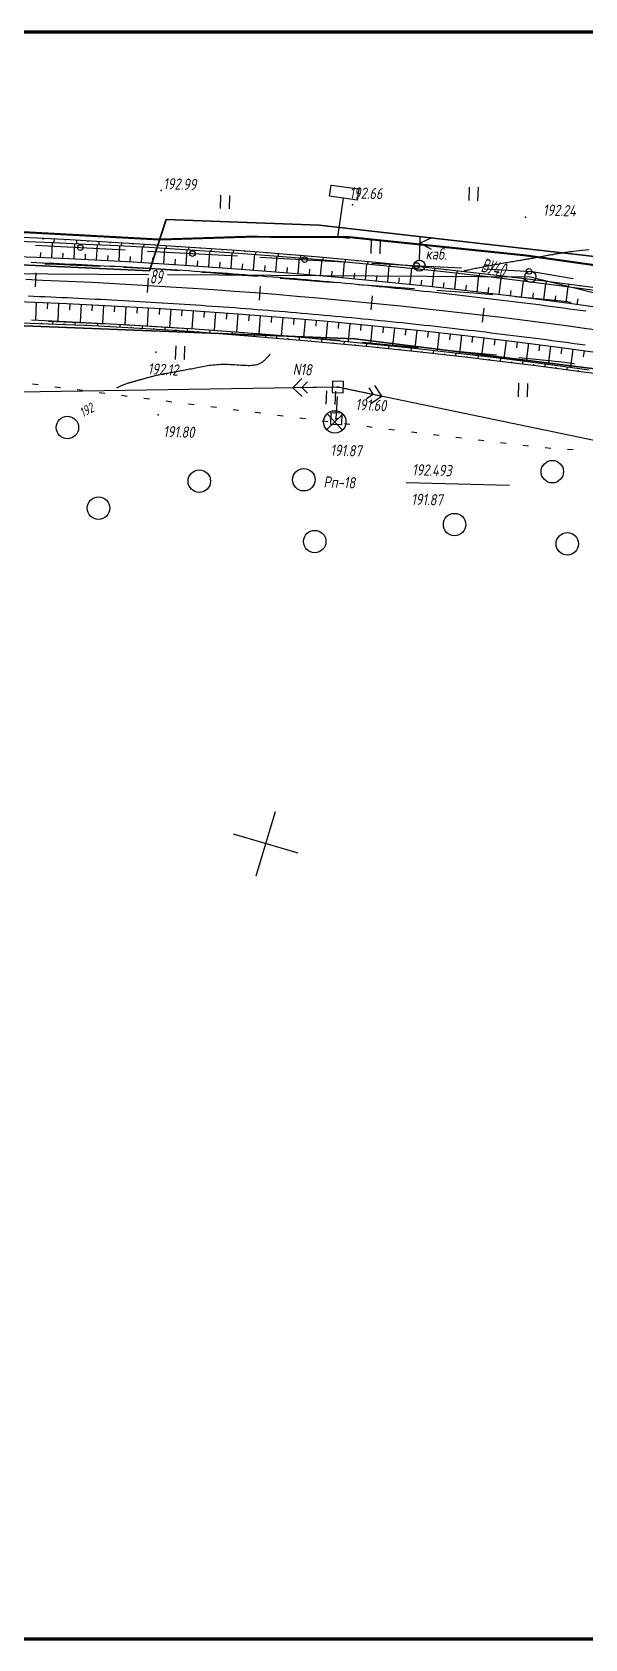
# Model space of a CAD drawing. Header units: millimetres. Extents: x 1808 to 2910, y -1045 to 155.
# Drawn here: x 2589.7 to 2688.1, y -130.5 to 155.4 of the extents above; entities that cross this region are included whole.
import ezdxf

# ---------------------------------------------------------------- set-up
doc = ezdxf.new("R2010")
doc.units = ezdxf.units.MM
doc.linetypes.add('CONTI', pattern=[0])
for name, color, linetype, lineweight in [('10', 1, 'Continuous', 35), ('КОПИЯ_ОСЬ_13_ОТКОСЫ', 7, 'Continuous', 30), ('КОПИЯ_ОСЬ_ГРАНИЦЫ_ПОЛОС', 7, 'Continuous', 30), ('ОСЬ_ВЕРХ_ПОКРЫТИЯ_ГРАНИЦЫ_ПОЛОС', 7, 'Continuous', 30), ('ОСЬ_ВЕРХ_ПОКРЫТИЯ_ОСЬ', 1, 'Continuous', 30)]:
    doc.layers.add(name, color=color, linetype=linetype, lineweight=lineweight)
for name, color, linetype in [('_Оформление', 7, 'Continuous'), ('_Ростелеком', 6, 'Continuous'), ('GOR_BDEFAULT', 212, 'CONTI'), ('NAD_MDEFAULT', 7, 'CONTI'), ('PI_OTDEFAULT', 172, 'CONTI'), ('PI_TTDEFAULT', 5, 'CONTI'), ('PLN_O', 7, 'CONTI'), ('SETKR', 2, 'CONTI'), ('SIT_LDEFAULT', 7, 'CONTI'), ('USLZNDEFAULT', 7, 'CONTI'), ('ZAPSKDEFAULT', 7, 'CONTI'), ('КОПИЯ_ОСЬ_ТАНГЕНСЫ', 1, 'Continuous'), ('ОСЬ_ВЕРХ_ПОКРЫТИЯ_ПИКЕТЫ', 1, 'Continuous')]:
    doc.layers.add(name, color=color, linetype=linetype)
doc.styles.add('eskd', font='isocpeur.ttf', dxfattribs={"width": 1.2, "height": 2})
doc.styles.add('SHRFT', font='isocpeui.ttf')
doc.styles.get("Standard").update_dxf_attribs({"font": 'isocpeui.ttf'})
doc.linetypes.add('Связь', pattern='A,12.5,[130,ltypeshp.shx,S=1,R=-30,X=0,Y=0.9],1,[130,ltypeshp.shx,S=1,R=-30,X=0,Y=0.9],1,[130,ltypeshp.shx,S=1,R=-30,X=0,Y=0.9],4.5', length=19)

# ---------------------------------------------------------------- blocks, each defined once
blk = doc.blocks.new('BL_333')
at = {"color": 0}
for p, q in [((0, -6), (0, 6)), ((-6, 0), (6, 0))]:
    blk.add_line(p, q, dxfattribs=at)
blk = doc.blocks.new('BL_2011')
at = {"color": 0}
for p, q in [((0, 0), (0, 2.4)), ((1.6, 0), (1.6, 2.4))]:
    blk.add_line(p, q, dxfattribs=at)
blk = doc.blocks.new('BL_2004')
at = {"color": 0}
blk.add_circle((0, 0), 2, dxfattribs=at)
blk = doc.blocks.new('BL_4017')
at = {"color": 0}
for p, q in [((0, 1), (0, 5)), ((2, 5), (0, 4)), ((0, 4), (2, 3))]:
    blk.add_line(p, q, dxfattribs=at)
blk.add_circle((0, 0), 1, dxfattribs=at)
blk = doc.blocks.new('BL_27')
at = {"color": 0}
for p, q in [((1, 1), (-1, 1)), ((-1, 1), (-1, -1)), ((1, -1), (1, 1)), ((-1, -1), (1, -1))]:
    blk.add_line(p, q, dxfattribs=at)
blk.add_circle((0, 0), 0.1, dxfattribs=at)
blk = doc.blocks.new('BL_7')
at = {"color": 0}
for p, q in [((-1.4, 1.4), (1.4, -1.4)), ((-1.4, -1.4), (1.4, 1.4))]:
    blk.add_line(p, q, dxfattribs=at)
blk.add_circle((0, 0), 2, dxfattribs=at)
blk = doc.blocks.new('BL_13')
at = {"color": 0}
for p, q in [((-2.5, 7), (-2.5, 9)), ((-2.5, 9), (2.5, 9)), ((2.5, 9), (2.5, 7)), ((0, 7), (-2.5, 7)), ((0, 0), (0, 7)), ((2.5, 7), (0, 7)), ((2, 0), (0, 0))]:
    blk.add_line(p, q, dxfattribs=at)

msp = doc.modelspace()

# ---------------------------------------------------------------- linework, layer by layer
at = {"layer": '10'}
for points in [[(2838.21, 86.88), (2745.67, 109.1), (2745.67, 109.1), (2640.78, 121.01), (2613.56, 122.06), (2610.59, 112.93), (2583.82, 114.12), (2560.41, 114.91), (2510.96, 116.58), (2471.52, 117.9), (2421, 117.52), (2418.49, 127.19), (2382.69, 127.33), (2304.69, 117.93)], [(2833.66, 67.69), (2735.09, 89.85), (2647.18, 100.83), (2559.51, 104.27), (2471.14, 107.41), (2378.38, 106.69), (2305.8, 97.11), (2295.2, 94.28), (2295.2, 94.28), (2255.3, 73.82), (2141.58, 24.66), (2035.75, -24.69), (1963.91, -74.64), (1919.51, -105.48), (1907.46, -118.26)], [(1907.46, -118.26), (1919.51, -105.48), (1963.91, -74.64), (2035.75, -24.69), (2141.58, 24.66), (2255.3, 73.82), (2295.2, 94.28), (2295.2, 94.28), (2305.8, 97.11), (2378.38, 106.69), (2471.14, 107.41), (2559.51, 104.27), (2647.18, 100.83), (2735.09, 89.85), (2833.66, 67.69)]]:
    msp.add_lwpolyline(points, dxfattribs=at)
at = {"layer": '_Оформление', "lineweight": 70, "ltscale": 200}
msp.add_lwpolyline([(2884.31, 155.37), (1844.1, 155.37), (1844.1, -130.51), (2884.31, -130.51)], close=True, dxfattribs=at)
at = {"layer": '_Ростелеком', "color": 5, "linetype": 'Связь', "const_width": 0.35}
msp.add_lwpolyline([(2837.68, 84.64), (2834.63, 85.71), (2801.14, 93.37), (2762.9, 101.54), (2731.91, 107.29), (2705.65, 111.68), (2677.61, 115.64), (2646.02, 118.91), (2627.94, 118.96), (2612.39, 118.47), (2581.01, 120.17), (2548.18, 120.85), (2509.84, 121.22), (2465.65, 121.28), (2419.75, 122.31), (2397.34, 125.2), (2371.04, 123.46), (2348.12, 120.89), (2321.15, 116.52)], dxfattribs=at)
at = {"layer": 'GOR_BDEFAULT', "color": 212, "elevation": 192, "flags": 128}
for points in [[(2688.92, 116.66), (2688.24, 116.58), (2687.63, 116.52), (2687.09, 116.45), (2686.6, 116.4), (2686.17, 116.35), (2685.79, 116.3), (2685.45, 116.26), (2685.16, 116.22), (2684.89, 116.19), (2684.66, 116.15), (2684.45, 116.12), (2684.26, 116.1), (2684.08, 116.07), (2683.92, 116.04), (2683.74, 116.01), (2683.58, 115.99), (2683.41, 115.95), (2683.23, 115.92), (2683.06, 115.9), (2682.88, 115.87), (2682.71, 115.84), (2682.52, 115.81), (2682.34, 115.77), (2682.16, 115.74), (2681.97, 115.71), (2681.78, 115.68), (2681.59, 115.64), (2681.41, 115.61), (2681.21, 115.57), (2681.02, 115.54), (2680.82, 115.5), (2680.62, 115.47), (2680.42, 115.42), (2680.23, 115.39), (2680.03, 115.35), (2679.82, 115.31), (2679.62, 115.28), (2679.41, 115.23), (2679.2, 115.19), (2678.99, 115.15), (2678.78, 115.12), (2678.56, 115.08), (2678.35, 115.04), (2678.13, 115), (2677.91, 114.96), (2677.69, 114.92), (2677.46, 114.89), (2677.24, 114.85), (2677.01, 114.81), (2676.77, 114.77), (2676.54, 114.73), (2676.3, 114.69), (2676.06, 114.66), (2675.81, 114.62), (2675.57, 114.57), (2675.32, 114.53), (2675.06, 114.48), (2674.8, 114.45), (2674.54, 114.4), (2674.27, 114.35), (2674, 114.3), (2673.72, 114.26), (2673.44, 114.21), (2673.16, 114.15), (2672.87, 114.1), (2672.59, 114.05), (2672.29, 114), (2672, 113.95), (2671.71, 113.89), (2671.42, 113.84), (2671.13, 113.78), (2670.83, 113.72), (2670.54, 113.67), (2670.25, 113.61), (2669.97, 113.56), (2669.69, 113.5), (2669.4, 113.45), (2669.13, 113.39), (2668.86, 113.34), (2668.6, 113.29), (2668.34, 113.23), (2668.09, 113.18), (2667.86, 113.13), (2667.62, 113.09), (2667.41, 113.05), (2667.21, 113), (2667.02, 112.97), (2666.85, 112.93), (2666.69, 112.9), (2666.55, 112.87)], [(2632.08, 98.08), (2632.05, 98.05), (2632.02, 98.02), (2631.99, 97.98), (2631.96, 97.94), (2631.92, 97.9), (2631.88, 97.85), (2631.83, 97.79), (2631.78, 97.74), (2631.72, 97.68), (2631.67, 97.62), (2631.61, 97.54), (2631.53, 97.47), (2631.46, 97.4), (2631.39, 97.32), (2631.31, 97.24), (2631.23, 97.15), (2631.13, 97.05), (2631.04, 96.95), (2630.92, 96.86), (2630.81, 96.77), (2630.69, 96.67), (2630.56, 96.57), (2630.41, 96.49), (2630.26, 96.4), (2630.09, 96.33), (2629.9, 96.25), (2629.7, 96.18), (2629.49, 96.13), (2629.25, 96.09), (2629, 96.06), (2628.74, 96.03), (2628.46, 96.02), (2628.16, 96.02), (2627.85, 96.03), (2627.53, 96.04), (2627.19, 96.05), (2626.84, 96.07), (2626.49, 96.1), (2626.14, 96.13), (2625.77, 96.15), (2625.41, 96.18), (2625.04, 96.2), (2624.68, 96.22), (2624.32, 96.23), (2623.96, 96.24), (2623.6, 96.24), (2623.25, 96.23), (2622.9, 96.2), (2622.57, 96.18), (2622.23, 96.14), (2621.91, 96.12), (2621.58, 96.07), (2621.25, 96.03), (2620.94, 95.98), (2620.63, 95.92), (2620.32, 95.88), (2620.01, 95.82), (2619.72, 95.77), (2619.43, 95.71), (2619.13, 95.65), (2618.84, 95.6), (2618.56, 95.54), (2618.28, 95.49), (2618, 95.43), (2617.73, 95.38), (2617.46, 95.33), (2617.19, 95.28), (2616.94, 95.23), (2616.67, 95.18), (2616.42, 95.13), (2616.16, 95.08), (2615.92, 95.04), (2615.67, 95), (2615.42, 94.95), (2615.19, 94.9), (2614.95, 94.87), (2614.72, 94.82), (2614.49, 94.79), (2614.26, 94.74), (2614.04, 94.7), (2613.82, 94.66), (2613.6, 94.63), (2613.38, 94.58), (2613.16, 94.55), (2612.95, 94.5), (2612.75, 94.47), (2612.54, 94.43), (2612.34, 94.38), (2612.15, 94.35), (2611.94, 94.3), (2611.75, 94.26), (2611.56, 94.21), (2611.37, 94.17), (2611.19, 94.12), (2611.01, 94.07), (2610.83, 94.03), (2610.65, 93.98), (2610.48, 93.93), (2610.31, 93.88), (2610.14, 93.84), (2609.96, 93.79), (2609.8, 93.74), (2609.64, 93.69), (2609.48, 93.65), (2609.33, 93.6), (2609.17, 93.57), (2609.02, 93.52), (2608.87, 93.48), (2608.72, 93.44), (2608.57, 93.39), (2608.44, 93.36), (2608.29, 93.32), (2608.15, 93.27), (2608.02, 93.24), (2607.88, 93.2), (2607.74, 93.17), (2607.62, 93.13), (2607.49, 93.09), (2607.36, 93.06), (2607.23, 93.03), (2607.12, 93), (2606.99, 92.96), (2606.87, 92.93), (2606.74, 92.89), (2606.61, 92.85), (2606.47, 92.8), (2606.33, 92.75), (2606.17, 92.69), (2606.01, 92.63), (2605.83, 92.56), (2605.64, 92.47), (2605.42, 92.38), (2605.2, 92.27), (2604.96, 92.16), (2604.69, 92.02)]]:
    msp.add_lwpolyline(points, dxfattribs=at)
at = {"layer": 'NAD_MDEFAULT', "color": 0}
msp.add_line((2656.32, 75.25), (2674.69, 74.74), dxfattribs=at)
at = {"layer": 'PI_TTDEFAULT', "color": 5}
for p in [(2612.65, 127.22, 192.99), (2646.77, 124.65, 192.66), (2677.57, 122.45, 192.24), (2611.69, 98.45, 192.12), (2644.13, 92.23, 191.6), (2612.12, 87.28, 191.8), (2643.58, 86.01, 191.87)]:
    msp.add_point(p, dxfattribs=at)
at = {"layer": 'PLN_O'}
for p, q in [((2590.29, 117.47), (2606.27, 116.61)), ((2610.25, 116.41), (2626.23, 115.55)), ((2630.23, 115.33), (2646.21, 114.47)), ((2650.19, 114.26), (2658.67, 113.81)), ((2658.67, 113.82), (2666.18, 113.43)), ((2670.18, 113.23), (2678.72, 112.78)), ((2678.72, 112.77), (2686.07, 111.56))]:
    msp.add_line(p, q, dxfattribs=at)
for centre in [(2598.28, 117.04), (2618.24, 115.98), (2638.22, 114.9), (2658.18, 113.84), (2678.17, 112.81)]:
    msp.add_circle(centre, 0.5, dxfattribs=at)
at = {"layer": 'SIT_LDEFAULT', "color": 7}
for p, q in [((2592.87, 114.07), (2591.95, 114.11)), ((2597.6, 113.87), (2592.87, 114.07)), ((2601.94, 113.69), (2597.61, 113.88)), ((2607.12, 113.44), (2605.93, 113.5)), ((2611.79, 113.17), (2607.12, 113.44)), ((2615.92, 112.9), (2611.79, 113.17)), ((2621.34, 112.52), (2619.91, 112.62)), ((2626.27, 112.16), (2621.34, 112.53)), ((2629.87, 111.87), (2626.26, 112.15)), ((2636.27, 111.36), (2633.87, 111.55)), ((2641.27, 110.96), (2636.27, 111.36)), ((2643.84, 110.75), (2641.27, 110.96)), ((2651.35, 110.17), (2647.82, 110.44)), ((2656.84, 109.77), (2651.35, 110.17)), ((2657.79, 109.7), (2656.84, 109.77)), ((2662.55, 109.35), (2661.78, 109.4)), ((2668.35, 108.91), (2662.55, 109.35)), ((2671.76, 108.63), (2668.35, 108.91)), ((2679.75, 107.92), (2675.73, 108.3)), ((2685.1, 107.36), (2679.75, 107.92)), ((2685.69, 107.28), (2685.09, 107.35)), ((2592.6, 103.97), (2596.79, 103.79)), ((2596.79, 103.78), (2601.87, 103.54)), ((2601.87, 103.54), (2602.59, 103.51)), ((2606.58, 103.3), (2606.89, 103.28)), ((2606.89, 103.29), (2611.72, 103.02)), ((2611.72, 103.02), (2616.44, 102.72)), ((2616.44, 102.72), (2616.56, 102.72)), ((2620.55, 102.45), (2621.16, 102.41)), ((2621.16, 102.4), (2625.87, 102.06)), ((2625.87, 102.06), (2630.52, 101.71)), ((2634.5, 101.38), (2635.29, 101.31)), ((2635.29, 101.32), (2640, 100.93)), ((2640, 100.93), (2644.48, 100.54)), ((2648.45, 100.19), (2649.74, 100.07)), ((2649.74, 100.07), (2655.28, 99.58)), ((2655.28, 99.57), (2658.42, 99.28)), ((2662.41, 98.91), (2667.14, 98.46)), ((2667.14, 98.46), (2672.36, 97.94)), ((2676.34, 97.51), (2678.77, 97.26)), ((2678.77, 97.27), (2684.02, 96.69)), ((2684.02, 96.69), (2686.28, 96.42)), ((2644.13, 92.23), (2578.5, 91.18)), ((2589.75, 92.79), (2590.74, 92.66)), ((2593.72, 92.27), (2594.71, 92.14)), ((2597.68, 91.77), (2598.67, 91.64)), ((2637.71, 93.72), (2636.13, 92.1)), ((2643.14, 92.21), (2636.13, 92.1)), ((2636.13, 92.1), (2637.76, 90.53)), ((2637.74, 92.13), (2638.72, 93.14)), ((2638.75, 91.14), (2637.74, 92.13)), ((2715.91, 77.25), (2644.13, 92.23)), ((2645.11, 92.02), (2651.96, 90.6)), ((2649.62, 92.1), (2650.4, 90.92)), ((2651.96, 90.6), (2650.72, 92.49)), ((2601.65, 91.27), (2602.64, 91.14)), ((2605.62, 90.76), (2606.61, 90.63)), ((2609.58, 90.26), (2610.58, 90.13)), ((2613.55, 89.75), (2614.54, 89.62)), ((2617.52, 89.25), (2618.52, 89.12)), ((2621.5, 88.75), (2622.49, 88.62)), ((2643.86, 86.58), (2644.05, 90.57)), ((2643.86, 86.58), (2644.05, 90.57)), ((2650.4, 90.92), (2649.21, 90.15)), ((2650.07, 89.35), (2651.96, 90.6)), ((2625.47, 88.24), (2626.46, 88.11)), ((2629.43, 87.74), (2630.42, 87.61)), ((2633.4, 87.23), (2634.39, 87.11)), ((2637.36, 86.73), (2638.36, 86.6)), ((2641.33, 86.24), (2642.33, 86.11)), ((2645.3, 85.74), (2646.29, 85.61)), ((2649.27, 85.24), (2650.26, 85.11)), ((2653.23, 84.75), (2654.23, 84.62)), ((2657.22, 84.26), (2658.22, 84.14)), ((2661.19, 83.78), (2662.19, 83.66)), ((2665.16, 83.29), (2666.15, 83.17)), ((2669.13, 82.81), (2670.13, 82.69)), ((2673.1, 82.33), (2674.09, 82.22)), ((2677.07, 81.88), (2678.06, 81.78)), ((2681.05, 81.44), (2682.04, 81.33)), ((2685.03, 81.16), (2686.03, 81.11))]:
    msp.add_line(p, q, dxfattribs=at)
at = {"layer": 'КОПИЯ_ОСЬ_13_ОТКОСЫ'}
for points in [[(2582.03, 119.13), (2590.64, 118.77), (2596.38, 118.46), (2602.12, 118.12), (2610.73, 117.57), (2613.41, 117.41), (2616.09, 117.24), (2619.7, 117.01), (2625.27, 116.63), (2630.83, 116.22), (2640.87, 115.39), (2650.9, 114.46), (2660.92, 113.44), (2670.93, 112.31), (2680.93, 111.1), (2690.92, 109.79)], [(2583.92, 118.29), (2593.48, 117.93), (2599.22, 117.67), (2604.96, 117.39), (2610.51, 117.09), (2616.06, 116.76), (2618.74, 116.59), (2627.27, 116), (2635.8, 115.35), (2644.32, 114.62), (2652.84, 113.82), (2661.35, 112.95), (2670.88, 111.89), (2680.4, 110.73), (2689.91, 109.49)], [(2583.92, 118.29), (2593.48, 117.93), (2599.22, 117.67), (2604.96, 117.39), (2610.51, 117.09), (2616.06, 116.76), (2618.74, 116.59), (2627.27, 116), (2635.8, 115.35), (2644.32, 114.62), (2652.84, 113.82), (2661.35, 112.95), (2670.88, 111.89), (2680.4, 110.73), (2689.91, 109.49)], [(2591.6, 118.72), (2591.59, 118.47)], [(2593.17, 115.2), (2593.29, 117.93)], [(2593.6, 118.61), (2593.56, 117.92)], [(2595.6, 118.5), (2595.59, 118.27)], [(2597.17, 115.02), (2597.3, 117.76)], [(2597.6, 118.39), (2597.56, 117.75)], [(2599.59, 118.28), (2599.58, 118.06)], [(2601.16, 114.83), (2601.3, 117.57)], [(2601.59, 118.16), (2601.55, 117.56)], [(2603.58, 118.03), (2603.57, 117.83)], [(2605.16, 114.62), (2605.31, 117.37)], [(2605.58, 117.9), (2605.55, 117.36)], [(2607.58, 117.77), (2607.56, 117.59)], [(2609.57, 117.64), (2609.54, 117.14)], [(2611.57, 117.52), (2611.56, 117.35)], [(2613.56, 117.4), (2613.53, 116.91)], [(2615.56, 117.28), (2615.55, 117.11)], [(2584.77, 115.54), (2590.5, 115.32), (2596.22, 115.07), (2601.95, 114.79), (2607.68, 114.48), (2613.12, 114.16), (2618.56, 113.81), (2626.93, 113.22), (2635.3, 112.56), (2643.67, 111.83), (2652.03, 111.02), (2660.38, 110.15), (2668.72, 109.21), (2677.06, 108.2), (2685.38, 107.12), (2693.7, 105.96)], [(2591.17, 115.29), (2591.21, 116.19)], [(2595.17, 115.11), (2595.21, 116.02)], [(2599.17, 114.93), (2599.21, 115.84)], [(2603.16, 114.72), (2603.21, 115.64)], [(2607.16, 114.51), (2607.21, 115.43)], [(2609.15, 114.4), (2609.31, 117.15)], [(2611.15, 114.28), (2611.2, 115.2)], [(2613.15, 114.16), (2613.31, 116.92)], [(2615.14, 114.04), (2615.2, 114.96)], [(2617.14, 113.91), (2617.32, 116.68)], [(2617.56, 117.15), (2617.53, 116.66)], [(2619.13, 113.78), (2619.19, 114.7)], [(2619.55, 117.02), (2619.54, 116.86)], [(2621.13, 113.64), (2621.32, 116.42)], [(2621.55, 116.89), (2621.52, 116.41)], [(2623.12, 113.5), (2623.19, 114.43)], [(2623.54, 116.75), (2623.53, 116.59)], [(2625.12, 113.36), (2625.32, 116.14)], [(2625.54, 116.61), (2625.5, 116.13)], [(2627.53, 116.47), (2627.52, 116.31)], [(2629.11, 113.06), (2629.32, 115.85)], [(2629.53, 116.32), (2629.49, 115.84)], [(2631.52, 116.17), (2631.51, 116.01)], [(2633.09, 112.74), (2633.32, 115.55)], [(2633.52, 116.01), (2633.48, 115.53)], [(2635.51, 115.85), (2635.5, 115.69)], [(2637.08, 112.41), (2637.32, 115.22)], [(2637.5, 115.68), (2637.46, 115.21)], [(2639.5, 115.51), (2639.48, 115.35)], [(2641.07, 112.06), (2641.32, 114.89)], [(2641.49, 115.34), (2641.45, 114.87)], [(2643.48, 115.16), (2643.47, 115.01)], [(2645.05, 111.7), (2645.31, 114.53)], [(2645.47, 114.98), (2645.43, 114.52)], [(2647.46, 114.79), (2647.45, 114.64)], [(2649.45, 114.6), (2649.41, 114.15)], [(2651.45, 114.41), (2651.43, 114.26)], [(2627.11, 113.21), (2627.18, 114.14)], [(2631.1, 112.9), (2631.17, 113.83)], [(2635.09, 112.58), (2635.17, 113.51)], [(2639.07, 112.24), (2639.16, 113.18)], [(2643.06, 111.88), (2643.14, 112.82)], [(2647.04, 111.51), (2647.13, 112.46)], [(2649.03, 111.32), (2649.31, 114.16)], [(2651.02, 111.12), (2651.12, 112.07)], [(2653.01, 110.92), (2653.3, 113.78)], [(2653.44, 114.21), (2653.39, 113.77)], [(2655, 110.72), (2655.1, 111.67)], [(2655.43, 114.01), (2655.41, 113.86)], [(2656.99, 110.51), (2657.29, 113.37)], [(2657.41, 113.81), (2657.37, 113.37)], [(2659.4, 113.6), (2659.39, 113.45)], [(2660.97, 110.09), (2661.28, 112.96)], [(2661.39, 113.39), (2661.35, 112.95)], [(2663.38, 113.17), (2663.36, 113.02)], [(2664.94, 109.64), (2665.27, 112.52)], [(2665.37, 112.95), (2665.32, 112.52)], [(2667.36, 112.72), (2667.34, 112.58)], [(2668.92, 109.19), (2669.26, 112.07)], [(2669.34, 112.5), (2669.29, 112.07)], [(2671.33, 112.27), (2671.31, 112.12)], [(2672.89, 108.71), (2673.24, 111.61)], [(2673.32, 112.03), (2673.27, 111.61)], [(2675.3, 111.79), (2675.28, 111.65)], [(2677.29, 111.55), (2677.23, 111.13)], [(2658.98, 110.3), (2659.08, 111.26)], [(2662.96, 109.87), (2663.06, 110.82)], [(2666.93, 109.42), (2667.04, 110.38)], [(2670.9, 108.95), (2671.02, 109.91)], [(2674.87, 108.47), (2674.99, 109.43)], [(2676.86, 108.22), (2677.22, 111.13)], [(2678.84, 107.97), (2678.97, 108.94)], [(2679.27, 111.31), (2679.25, 111.16)], [(2680.83, 107.72), (2681.2, 110.63)], [(2681.26, 111.06), (2681.2, 110.63)], [(2683.24, 110.8), (2683.22, 110.66)], [(2684.79, 107.19), (2685.18, 110.12)], [(2685.22, 110.55), (2685.17, 110.12)], [(2687.21, 110.29), (2687.19, 110.14)], [(2584.47, 107.55), (2590.16, 107.32), (2595.85, 107.07), (2601.54, 106.8), (2607.23, 106.49), (2612.63, 106.18), (2618.02, 105.83), (2626.33, 105.24), (2634.64, 104.59), (2642.94, 103.86), (2651.23, 103.06), (2659.51, 102.2), (2667.79, 101.26), (2676.06, 100.26), (2684.32, 99.19), (2692.57, 98.05)], [(2590.39, 107.31), (2590.26, 104.13)], [(2592.39, 107.23), (2592.35, 106.17)], [(2594.39, 107.14), (2594.25, 103.95)], [(2596.39, 107.05), (2596.34, 105.99)], [(2598.39, 106.95), (2598.23, 103.76)], [(2600.38, 106.86), (2600.33, 105.79)], [(2602.38, 106.75), (2602.22, 103.55)], [(2604.38, 106.65), (2604.32, 105.58)], [(2606.38, 106.54), (2606.2, 103.34)], [(2608.37, 106.43), (2608.31, 105.36)], [(2610.37, 106.31), (2610.18, 103.1)], [(2612.37, 106.19), (2612.3, 105.12)], [(2614.36, 106.07), (2614.16, 102.86)], [(2616.36, 105.94), (2616.29, 104.87)], [(2618.35, 105.81), (2618.14, 102.6)], [(2682.81, 107.46), (2682.94, 108.43)], [(2686.77, 106.93), (2686.91, 107.9)], [(2581.49, 103.87), (2590.95, 103.54), (2600.41, 103.15), (2609.86, 102.67), (2617.78, 102.15), (2623.72, 101.71), (2629.65, 101.23), (2638.13, 100.52), (2646.6, 99.73), (2650.36, 99.36), (2658.82, 98.49), (2667.27, 97.54), (2671.02, 97.09), (2679.46, 96.05), (2687.9, 94.94), (2691.64, 94.43)], [(2589.56, 104.16), (2595.71, 103.88), (2601.38, 103.6), (2607.05, 103.29), (2612.89, 102.94), (2618.73, 102.56), (2626.55, 101.99), (2634.36, 101.37), (2642.17, 100.69), (2649.98, 99.94), (2657.78, 99.14), (2665.57, 98.27), (2673.35, 97.34), (2681.13, 96.35), (2688.9, 95.3)], [(2589.56, 104.16), (2595.71, 103.88), (2601.38, 103.6), (2607.05, 103.29), (2612.89, 102.94), (2618.73, 102.56), (2626.55, 101.99), (2634.36, 101.37), (2642.17, 100.69), (2649.98, 99.94), (2657.78, 99.14), (2665.57, 98.27), (2673.35, 97.34), (2681.13, 96.35), (2688.9, 95.3)], [(2591.38, 103.52), (2591.39, 103.71)], [(2593.38, 103.45), (2593.4, 103.99)], [(2595.38, 103.36), (2595.38, 103.54)], [(2597.37, 103.28), (2597.4, 103.8)], [(2599.37, 103.19), (2599.38, 103.37)], [(2601.37, 103.1), (2601.39, 103.6)], [(2603.37, 103), (2603.38, 103.16)], [(2605.36, 102.9), (2605.39, 103.38)], [(2607.36, 102.8), (2607.37, 102.96)], [(2609.36, 102.7), (2609.38, 103.15)], [(2620.35, 105.67), (2620.27, 104.6)], [(2622.34, 105.53), (2622.12, 102.32)], [(2624.34, 105.39), (2624.26, 104.32)], [(2626.33, 105.24), (2626.09, 102.03)], [(2628.33, 105.09), (2628.24, 104.02)], [(2630.32, 104.94), (2630.07, 101.72)], [(2632.31, 104.78), (2632.23, 103.71)], [(2634.31, 104.61), (2634.04, 101.4)], [(2636.3, 104.45), (2636.21, 103.38)], [(2638.29, 104.27), (2638.01, 101.06)], [(2640.29, 104.1), (2640.19, 103.03)], [(2642.28, 103.92), (2641.99, 100.71)], [(2644.27, 103.74), (2644.17, 102.67)], [(2646.26, 103.55), (2645.95, 100.34)], [(2648.25, 103.36), (2648.15, 102.29)], [(2650.24, 103.16), (2649.92, 99.95)], [(2652.23, 102.96), (2652.12, 101.89)], [(2611.36, 102.57), (2611.37, 102.72)], [(2613.35, 102.44), (2613.38, 102.91)], [(2615.35, 102.31), (2615.36, 102.46)], [(2617.34, 102.18), (2617.37, 102.65)], [(2619.34, 102.04), (2619.35, 102.19)], [(2621.33, 101.89), (2621.37, 102.37)], [(2623.33, 101.74), (2623.34, 101.9)], [(2625.32, 101.58), (2625.36, 102.08)], [(2627.31, 101.42), (2627.33, 101.59)], [(2629.31, 101.26), (2629.35, 101.78)], [(2631.3, 101.1), (2631.31, 101.27)], [(2633.29, 100.93), (2633.34, 101.46)], [(2635.29, 100.77), (2635.3, 100.94)], [(2637.28, 100.59), (2637.33, 101.12)], [(2639.27, 100.42), (2639.29, 100.59)], [(2641.26, 100.24), (2641.31, 100.77)], [(2643.25, 100.05), (2643.27, 100.23)], [(2645.25, 99.86), (2645.3, 100.4)], [(2654.22, 102.76), (2653.89, 99.55)], [(2656.21, 102.55), (2656.1, 101.48)], [(2658.2, 102.34), (2657.85, 99.13)], [(2660.19, 102.12), (2660.07, 101.05)], [(2662.18, 101.91), (2661.82, 98.7)], [(2664.16, 101.68), (2664.04, 100.61)], [(2666.15, 101.45), (2665.78, 98.25)], [(2668.14, 101.22), (2668.01, 100.15)], [(2670.12, 100.99), (2669.74, 97.78)], [(2672.11, 100.75), (2671.98, 99.68)], [(2674.09, 100.5), (2673.7, 97.3)], [(2676.08, 100.26), (2675.94, 99.19)], [(2647.24, 99.67), (2647.25, 99.85)], [(2649.23, 99.47), (2649.28, 100.01)], [(2651.22, 99.28), (2651.24, 99.46)], [(2653.21, 99.07), (2653.26, 99.61)], [(2655.2, 98.87), (2655.22, 99.05)], [(2657.19, 98.66), (2657.24, 99.19)], [(2659.17, 98.45), (2659.19, 98.62)], [(2661.16, 98.23), (2661.22, 98.76)], [(2663.15, 98.01), (2663.17, 98.19)], [(2665.14, 97.78), (2665.2, 98.31)], [(2667.12, 97.55), (2667.14, 97.73)], [(2669.11, 97.32), (2669.17, 97.85)], [(2671.1, 97.09), (2671.12, 97.26)], [(2673.08, 96.85), (2673.15, 97.37)], [(2678.06, 100.01), (2677.65, 96.8)], [(2680.05, 99.75), (2679.91, 98.68)], [(2682.03, 99.49), (2681.61, 96.29)], [(2684.01, 99.23), (2683.87, 98.16)], [(2685.99, 98.96), (2685.56, 95.76)], [(2687.98, 98.69), (2687.83, 97.62)], [(2675.07, 96.6), (2675.09, 96.78)], [(2677.05, 96.36), (2677.12, 96.87)], [(2679.04, 96.11), (2679.06, 96.28)], [(2681.02, 95.85), (2681.09, 96.36)], [(2683, 95.59), (2683.03, 95.76)], [(2684.99, 95.33), (2685.05, 95.83)], [(2686.97, 95.06), (2686.99, 95.23)]]:
    msp.add_lwpolyline(points, dxfattribs=at)
at = {"layer": 'КОПИЯ_ОСЬ_ГРАНИЦЫ_ПОЛОС'}
msp.add_lwpolyline([(2688.31, 105.71), (2687.32, 105.85), (2686.33, 105.98), (2685.33, 106.11), (2684.34, 106.25), (2683.35, 106.38), (2682.35, 106.51), (2681.36, 106.64), (2680.36, 106.77), (2679.37, 106.9), (2678.38, 107.02), (2677.38, 107.15), (2676.39, 107.27), (2675.39, 107.4), (2674.4, 107.52), (2673.4, 107.64), (2672.41, 107.76), (2671.41, 107.88), (2670.42, 108), (2669.42, 108.12), (2668.43, 108.24), (2667.43, 108.35), (2666.44, 108.47), (2665.44, 108.58), (2664.44, 108.69), (2663.45, 108.81), (2662.45, 108.92), (2661.46, 109.03), (2660.46, 109.14), (2659.46, 109.24), (2658.47, 109.35), (2657.47, 109.46), (2656.47, 109.56), (2655.48, 109.67), (2654.48, 109.77), (2653.48, 109.87), (2652.49, 109.97), (2651.49, 110.07), (2650.49, 110.17), (2649.49, 110.27), (2648.5, 110.37), (2647.5, 110.46), (2646.5, 110.56), (2645.5, 110.65), (2644.51, 110.74), (2643.51, 110.84), (2642.51, 110.93), (2641.51, 111.02), (2640.51, 111.11), (2639.51, 111.2), (2638.52, 111.28), (2637.52, 111.37), (2636.52, 111.45), (2635.52, 111.54), (2634.52, 111.62), (2633.52, 111.7), (2632.52, 111.78), (2631.52, 111.86), (2630.53, 111.94), (2629.53, 112.02), (2628.53, 112.1), (2627.53, 112.17), (2626.53, 112.25), (2625.53, 112.32), (2624.53, 112.4), (2623.53, 112.47), (2622.53, 112.54), (2621.53, 112.61), (2620.53, 112.68), (2619.53, 112.75), (2618.53, 112.81), (2617.53, 112.88), (2616.53, 112.94), (2615.53, 113.01), (2614.53, 113.07), (2613.53, 113.13), (2612.53, 113.2), (2611.53, 113.26), (2610.53, 113.31), (2609.53, 113.37), (2608.53, 113.43), (2607.53, 113.49), (2606.53, 113.54), (2605.53, 113.6), (2604.53, 113.65), (2603.53, 113.7), (2602.53, 113.76), (2601.52, 113.81), (2600.52, 113.86), (2599.52, 113.91), (2598.52, 113.96), (2597.52, 114), (2596.52, 114.05), (2595.52, 114.1), (2594.52, 114.14), (2593.52, 114.19), (2592.52, 114.23), (2591.52, 114.27), (2590.52, 114.32), (2589.52, 114.36)], dxfattribs=at)
at = {"layer": 'КОПИЯ_ОСЬ_ТАНГЕНСЫ'}
for p, q in [((2413.38, 113.54), (2610.38, 112.27)), ((2613.8, 112.25), (2678.42, 111.84)), ((2678.42, 111.84), (2834.84, 72.68))]:
    msp.add_line(p, q, dxfattribs=at)
msp.add_circle((2678.42, 111.84), 1, dxfattribs=at)
at = {"layer": 'ОСЬ_ВЕРХ_ПОКРЫТИЯ_ГРАНИЦЫ_ПОЛОС'}
for points in [[(2584.77, 115.54), (2590.5, 115.32), (2596.22, 115.07), (2601.95, 114.79), (2607.68, 114.48), (2613.12, 114.16), (2618.56, 113.81), (2626.93, 113.22), (2635.3, 112.56), (2643.67, 111.83), (2652.03, 111.02), (2660.38, 110.15), (2668.72, 109.21), (2677.06, 108.2), (2685.38, 107.12), (2693.7, 105.96)], [(2584.47, 107.55), (2590.16, 107.32), (2595.85, 107.07), (2601.54, 106.8), (2607.23, 106.49), (2612.63, 106.18), (2618.02, 105.83), (2626.33, 105.24), (2634.64, 104.59), (2642.94, 103.86), (2651.23, 103.06), (2659.51, 102.2), (2667.79, 101.26), (2676.06, 100.26), (2684.32, 99.19), (2692.57, 98.05)], [(2688.2, 99.67), (2687.21, 99.8), (2686.23, 99.94), (2685.24, 100.07), (2684.25, 100.21), (2683.26, 100.34), (2682.27, 100.47), (2681.29, 100.6), (2680.3, 100.73), (2679.31, 100.85), (2678.32, 100.98), (2677.33, 101.11), (2676.34, 101.23), (2675.36, 101.36), (2674.37, 101.48), (2673.38, 101.6), (2672.39, 101.72), (2671.4, 101.84), (2670.41, 101.96), (2669.42, 102.08), (2668.43, 102.2), (2667.44, 102.31), (2666.45, 102.43), (2665.46, 102.54), (2664.47, 102.65), (2663.48, 102.77), (2662.49, 102.88), (2661.5, 102.99), (2660.51, 103.1), (2659.52, 103.2), (2658.53, 103.31), (2657.54, 103.42), (2656.55, 103.52), (2655.55, 103.63), (2654.56, 103.73), (2653.57, 103.83), (2652.58, 103.93), (2651.59, 104.03), (2650.6, 104.13), (2649.61, 104.23), (2648.61, 104.33), (2647.62, 104.42), (2646.63, 104.52), (2645.64, 104.61), (2644.65, 104.71), (2643.65, 104.8), (2642.66, 104.89), (2641.67, 104.98), (2640.68, 105.07), (2639.68, 105.16), (2638.69, 105.24), (2637.7, 105.33), (2636.7, 105.42), (2635.71, 105.5), (2634.72, 105.58), (2633.73, 105.67), (2632.73, 105.75), (2631.74, 105.83), (2630.75, 105.91), (2629.75, 105.98), (2628.76, 106.06), (2627.76, 106.14), (2626.77, 106.21), (2625.78, 106.29), (2624.78, 106.36), (2623.79, 106.43), (2622.8, 106.51), (2621.8, 106.58), (2620.81, 106.64), (2619.81, 106.71), (2618.82, 106.78), (2617.82, 106.85), (2616.83, 106.91), (2615.84, 106.98), (2614.84, 107.04), (2613.85, 107.1), (2612.85, 107.16), (2611.86, 107.22), (2610.86, 107.28), (2609.87, 107.34), (2608.87, 107.4), (2607.88, 107.46), (2606.88, 107.51), (2605.89, 107.57), (2604.89, 107.62), (2603.89, 107.68), (2602.9, 107.73), (2601.9, 107.78), (2600.91, 107.83), (2599.91, 107.88), (2598.92, 107.93), (2597.92, 107.98), (2596.92, 108.03), (2595.93, 108.07), (2594.93, 108.12), (2593.94, 108.16), (2592.94, 108.21), (2591.94, 108.25), (2590.95, 108.29), (2589.95, 108.33), (2588.95, 108.38)]]:
    msp.add_lwpolyline(points, dxfattribs=at)
at = {"layer": 'ОСЬ_ВЕРХ_ПОКРЫТИЯ_ОСЬ'}
msp.add_lwpolyline([(2588.57, 111.39), (2591.54, 111.27), (2594.51, 111.14), (2597.48, 111), (2600.46, 110.86), (2603.43, 110.71), (2606.4, 110.55), (2609.37, 110.38), (2612.34, 110.2), (2615.31, 110.02), (2618.28, 109.82), (2618.28, 109.82, -0.029731), (2736.16, 94.91)], format="xyb", dxfattribs=at)
at = {"layer": 'ОСЬ_ВЕРХ_ПОКРЫТИЯ_ПИКЕТЫ'}
for p, q in [((2590.28, 110.07), (2590.38, 112.57)), ((2610.23, 109.07), (2610.38, 111.57)), ((2610.23, 109.07), (2610.38, 111.57)), ((2630.16, 107.71), (2630.36, 110.2)), ((2650.06, 105.94), (2650.3, 108.43)), ((2669.91, 103.78), (2670.21, 106.26))]:
    msp.add_line(p, q, dxfattribs=at)

# ---------------------------------------------------------------- block references
at = {"layer": '_Ростелеком', "color": 5, "rotation": 352.0690330575086}
msp.add_blockref('BL_13', (2644.15, 118.91), dxfattribs=at)
at = {"layer": 'SETKR', "color": 82, "rotation": 73.41206077923891}
msp.add_blockref('BL_333', (2631.31, 10.98), dxfattribs=at)
at = {"layer": 'USLZNDEFAULT', "color": 7, "rotation": 358.4120607792389}
for name, p in [('BL_4017', (2658.67, 113.82)), ('BL_27', (2644.13, 92.23)), ('BL_7', (2643.58, 86.01)), ('BL_27', (2643.86, 86.58))]:
    msp.add_blockref(name, p, dxfattribs=at)
at = {"layer": 'ZAPSKDEFAULT', "color": 7, "rotation": 358.4120607792389}
for name, p in [('BL_2011', (2623.24, 123.98)), ('BL_2011', (2667.49, 125.41)), ('BL_2011', (2650.07, 115.99)), ('BL_2011', (2615.24, 97.15)), ('BL_2011', (2642.08, 89.16)), ('BL_2011', (2676.28, 90.5)), ('BL_2004', (2595.96, 85.03)), ('BL_2004', (2619.46, 75.48)), ('BL_2004', (2638.08, 75.74)), ('BL_2004', (2682.33, 77.17)), ('BL_2004', (2601.5, 70.68)), ('BL_2004', (2664.92, 67.75)), ('BL_2004', (2640.01, 64.73)), ('BL_2004', (2685, 64.33))]:
    msp.add_blockref(name, p, dxfattribs=at)

# ---------------------------------------------------------------- texts
at = {"layer": 'GOR_BDEFAULT', "color": 212, "style": 'SHRFT', "width": 0.75}
msp.add_text('192', height=1.722, rotation=28.5323, dxfattribs=at).set_placement((2598.71, 86.77, 192))
at = {"layer": 'NAD_MDEFAULT', "color": 7, "style": 'eskd', "oblique": 10, "width": 0.8}
for s, rotation, p in [('каб.', 358.4121, (2659.76, 114.97)), ('N18', 358.1429, (2636.1, 94.4)), (' 192.493', 358.4121, (2656.35, 76.56)), (' Рп-18', 358.4121, (2640.54, 74.37)), (' 191.87', 358.4121, (2656.21, 71.31))]:
    msp.add_text(s, height=2, rotation=rotation, dxfattribs=at).set_placement(p)
at = {"layer": 'PI_OTDEFAULT', "color": 172, "style": 'eskd', "oblique": 10, "width": 0.8}
for s, rotation, p in [('192.99', 358.4121, (2613.05, 127.42)), ('192.66', 358.4121, (2646.21, 125.79)), ('192.24', 358.4121, (2680.68, 122.73)), ('192.12', 357.4121, (2610.27, 94.49)), ('191.60', 357.4121, (2647.25, 88.15)), ('191.80', 358.4121, (2613.04, 83.32)), ('191.87', 358.4121, (2642.81, 80))]:
    msp.add_text(s, height=2, rotation=rotation, dxfattribs=at).set_placement(p)
at = {"layer": 'КОПИЯ_ОСЬ_ТАНГЕНСЫ', "width": 0.6}
msp.add_text('ВУ40', height=2.5, rotation=345.945, dxfattribs=at).set_placement((2669.5, 112.78))
at = {"layer": 'ОСЬ_ВЕРХ_ПОКРЫТИЯ_ПИКЕТЫ', "width": 0.6}
msp.add_text('89', height=2.5, rotation=356.6364, dxfattribs=at).set_placement((2610.63, 110.66))

doc.saveas('drawing.dxf')
